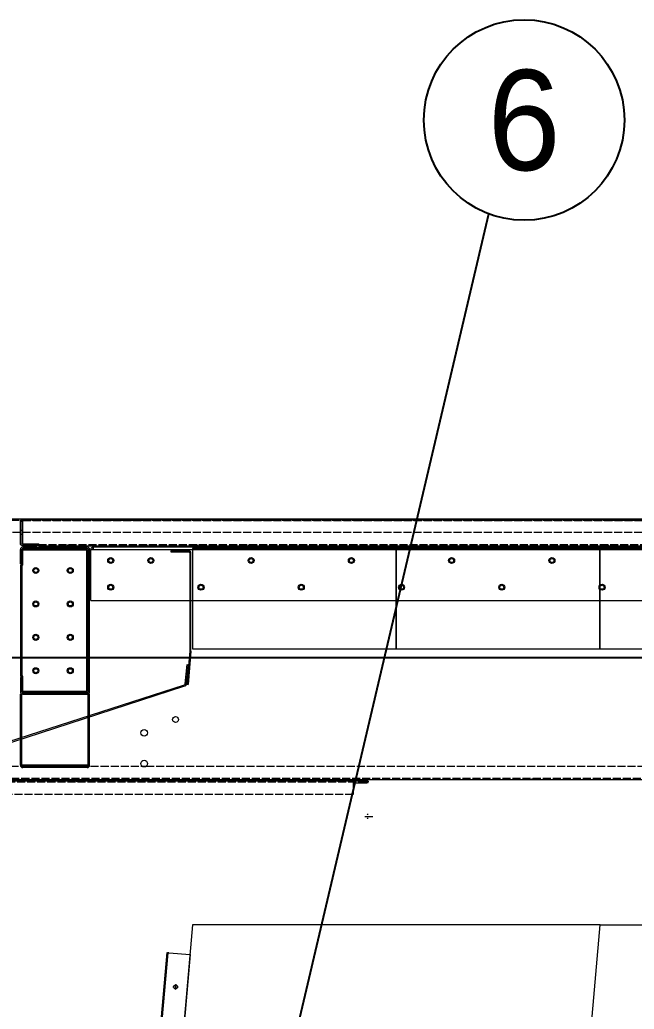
# Model space of a CAD drawing. Header units: millimetres. Extents: x 2113 to 34376, y 2901 to 25715.
# Drawn here: x 17022 to 17942, y 13729 to 15210 of the extents above; entities that cross this region are included whole.
import ezdxf
from ezdxf.enums import TextEntityAlignment as Align

# ---------------------------------------------------------------- set-up
doc = ezdxf.new("R2010")
doc.units = ezdxf.units.MM
doc.linetypes.add('DASHDOT', pattern=[18.5, 12, -3, 0.5, -3])
doc.linetypes.add('DASHED', pattern=[15, 12, -3])
doc.layers.add('냉각탑_dim', color=1, linetype='Continuous')
doc.layers.add('냉각탑_text', color=3, linetype='Continuous')
doc.styles.add('돋움', font='Dotum.ttf')

# ---------------------------------------------------------------- blocks, each defined once
blk = doc.blocks.new('A$C51234923')
at = {"color": 7, "lineweight": 15}
for p, q in [((3.5, 189), (3.5, 212)), ((3.5, 212), (99.5, 212)), ((99.5, 0), (99.5, 212)), ((0, 189), (0, 23)), ((3.5, 189), (0, 189)), ((2, 189), (2, 23)), ((0, 146), (2, 146)), ((0, 140), (2, 140)), ((0, 72), (2, 72)), ((0, 66), (2, 66)), ((3.5, 23), (0, 23)), ((3.5, 0), (3.5, 23)), ((99.5, 0), (3.5, 0))]:
    blk.add_line(p, q, dxfattribs=at)
for centre in [(23, 181), (74.5, 181), (23, 131), (74.5, 131), (23, 81), (74.5, 81), (23, 31), (74.5, 31)]:
    blk.add_circle(centre, 3, dxfattribs=at)
blk = doc.blocks.new('A$C30944BC8')
at = {"color": 7, "lineweight": 13, "ltscale": 0.159375}
blk.add_line((0, 110.2), (0, 186.7), dxfattribs=at)
at = {"color": 7, "lineweight": 13, "ltscale": 0.007292}
for p in [(0, 186.7), (3.5, 190.2)]:
    blk.add_line(p, (3.5, 186.7), dxfattribs=at)
at = {"color": 7, "lineweight": 13}
for p, q in [((1673.5, 190.2), (3.5, 190.2)), ((3.5, 186.7), (1673.5, 186.7)), ((0, 110.2), (1677, 110.2))]:
    blk.add_line(p, q, dxfattribs=at)
for centre in [(30, 170.2), (90, 170.2), (240, 170.2), (390, 170.2), (540, 170.2), (690, 170.2), (30, 130.2), (165, 130.2), (315, 130.2), (465, 130.2), (615, 130.2), (765, 130.2)]:
    blk.add_circle(centre, 3, dxfattribs=at)
for radius in [3.5, 1.5]:
    blk.add_arc((3.5, 186.7), radius, 90, 180, dxfattribs=at)
blk = doc.blocks.new('A$C6A4A1024')
at = {"color": 7, "lineweight": 15}
for p, q in [((0, 195), (0, 216.5)), ((0, 211), (2, 211)), ((0, 211), (2, 211)), ((0, 211), (2, 211)), ((0, 211), (2, 211)), ((0, 211), (2, 211)), ((0, 211), (2, 211)), ((0, 211), (2, 211)), ((0, 211), (2, 211)), ((0, 211), (2, 211)), ((0, 211), (2, 211)), ((0, 211), (2, 211)), ((0, 211), (2, 211)), ((0, 210), (2, 210)), ((0, 210), (2, 210)), ((0, 210), (2, 210)), ((0, 210), (2, 210)), ((0, 210), (2, 210)), ((0, 210), (2, 210)), ((0, 210), (2, 210)), ((0, 210), (2, 210)), ((0, 210), (2, 210)), ((0, 210), (2, 210)), ((0, 210), (2, 210)), ((0, 210), (2, 210)), ((0, 210), (2, 210)), ((0, 210), (2, 210)), ((0, 210), (2, 210)), ((0, 210), (2, 210)), ((0, 210), (2, 210)), ((0, 210), (2, 210)), ((0, 210), (2, 210)), ((0, 210), (2, 210)), ((0, 210), (2, 210)), ((0, 210), (2, 210)), ((0, 210), (2, 210)), ((0, 210), (2, 210)), ((0, 210), (2, 210)), ((0, 210), (2, 210)), ((0, 210), (2, 210)), ((0, 210), (2, 210)), ((0, 210), (2, 210)), ((0, 210), (2, 210)), ((0, 210), (2, 210)), ((2, 195), (2, 216.5)), ((3.5, 220), (100, 220)), ((3.5, 218), (100, 218)), ((10.5, 220), (10.5, 218)), ((10.5, 220), (10.5, 218)), ((10.5, 220), (10.5, 218)), ((10.5, 220), (10.5, 218)), ((10.5, 220), (10.5, 218)), ((10.5, 220), (10.5, 218)), ((10.5, 220), (10.5, 218)), ((10.5, 220), (10.5, 218)), ((10.5, 220), (10.5, 218)), ((10.5, 220), (10.5, 218)), ((10.5, 220), (10.5, 218)), ((10.5, 220), (10.5, 218)), ((10.5, 220), (10.5, 218)), ((10.5, 220), (10.5, 218)), ((10.5, 220), (10.5, 218)), ((10.5, 220), (10.5, 218)), ((10.5, 220), (10.5, 218)), ((10.5, 220), (10.5, 218)), ((10.5, 220), (10.5, 218)), ((10.5, 220), (10.5, 218)), ((10.5, 220), (10.5, 218)), ((10.5, 220), (10.5, 218)), ((10.5, 220), (10.5, 218)), ((10.5, 220), (10.5, 218)), ((10.5, 220), (10.5, 218)), ((10.5, 220), (10.5, 218)), ((10.5, 220), (10.5, 218)), ((10.5, 220), (10.5, 218)), ((10.5, 220), (10.5, 218)), ((10.5, 220), (10.5, 218)), ((10.5, 220), (10.5, 218)), ((10.5, 220), (10.5, 218)), ((10.5, 220), (10.5, 218)), ((10.5, 220), (10.5, 218)), ((10.5, 220), (10.5, 218)), ((10.5, 220), (10.5, 218)), ((10.5, 220), (10.5, 218)), ((10.5, 220), (10.5, 218)), ((10.5, 220), (10.5, 218)), ((10.5, 220), (10.5, 218)), ((10.5, 220), (10.5, 218)), ((10.5, 220), (10.5, 218)), ((10.5, 220), (10.5, 218)), ((10.5, 220), (10.5, 218)), ((10.5, 220), (10.5, 218)), ((10.5, 220), (10.5, 218)), ((10.5, 220), (10.5, 218)), ((10.5, 220), (10.5, 218)), ((19.5, 220), (19.5, 218)), ((19.5, 220), (19.5, 218)), ((19.5, 220), (19.5, 218)), ((19.5, 220), (19.5, 218)), ((19.5, 220), (19.5, 218)), ((19.5, 220), (19.5, 218)), ((19.5, 220), (19.5, 218)), ((19.5, 220), (19.5, 218)), ((19.5, 220), (19.5, 218)), ((19.5, 220), (19.5, 218)), ((19.5, 220), (19.5, 218)), ((19.5, 220), (19.5, 218)), ((19.5, 220), (19.5, 218)), ((19.5, 220), (19.5, 218)), ((19.5, 220), (19.5, 218)), ((19.5, 220), (19.5, 218)), ((19.5, 220), (19.5, 218)), ((19.5, 220), (19.5, 218)), ((19.5, 220), (19.5, 218)), ((19.5, 220), (19.5, 218)), ((19.5, 220), (19.5, 218)), ((19.5, 220), (19.5, 218)), ((19.5, 220), (19.5, 218)), ((19.5, 220), (19.5, 218)), ((19.5, 220), (19.5, 218)), ((19.5, 220), (19.5, 218)), ((19.5, 220), (19.5, 218)), ((19.5, 220), (19.5, 218)), ((19.5, 220), (19.5, 218)), ((19.5, 220), (19.5, 218)), ((19.5, 220), (19.5, 218)), ((19.5, 220), (19.5, 218)), ((19.5, 220), (19.5, 218)), ((19.5, 220), (19.5, 218)), ((19.5, 220), (19.5, 218)), ((19.5, 220), (19.5, 218)), ((19.5, 220), (19.5, 218)), ((19.5, 220), (19.5, 218)), ((19.5, 220), (19.5, 218)), ((19.5, 220), (19.5, 218)), ((19.5, 220), (19.5, 218)), ((19.5, 220), (19.5, 218)), ((19.5, 220), (19.5, 218)), ((19.5, 220), (19.5, 218)), ((19.5, 220), (19.5, 218)), ((19.5, 220), (19.5, 218)), ((19.5, 220), (19.5, 218)), ((19.5, 220), (19.5, 218)), ((25, 220), (25, 218)), ((63, 220), (63, 218)), ((63, 220), (63, 218)), ((63, 220), (63, 218)), ((63, 220), (63, 218)), ((63, 220), (63, 218)), ((63, 220), (63, 218)), ((72, 220), (72, 218)), ((72, 220), (72, 218)), ((72, 220), (72, 218)), ((72, 220), (72, 218)), ((72, 220), (72, 218)), ((72, 220), (72, 218)), ((88.5, 220), (88.5, 218)), ((101.5, 3.5), (101.5, 216.5)), ((103.5, 3.5), (103.5, 216.5)), ((0, 204), (2, 204)), ((0, 204), (2, 204)), ((0, 204), (2, 204)), ((0, 204), (2, 204)), ((0, 204), (2, 204)), ((0, 204), (2, 204)), ((0, 204), (2, 204)), ((0, 204), (2, 204)), ((0, 204), (2, 204)), ((0, 204), (2, 204)), ((0, 204), (2, 204)), ((0, 204), (2, 204)), ((0, 204), (2, 204)), ((0, 204), (2, 204)), ((0, 204), (2, 204)), ((0, 204), (2, 204)), ((0, 204), (2, 204)), ((0, 204), (2, 204)), ((0, 204), (2, 204)), ((0, 204), (2, 204)), ((0, 204), (2, 204)), ((0, 204), (2, 204)), ((0, 204), (2, 204)), ((0, 204), (2, 204)), ((0, 204), (2, 204)), ((0, 204), (2, 204)), ((0, 204), (2, 204)), ((0, 204), (2, 204)), ((0, 204), (2, 204)), ((0, 204), (2, 204)), ((0, 204), (2, 204)), ((0, 203), (2, 203)), ((0, 203), (2, 203)), ((0, 203), (2, 203)), ((0, 203), (2, 203)), ((0, 203), (2, 203)), ((0, 203), (2, 203)), ((0, 203), (2, 203)), ((0, 203), (2, 203)), ((0, 203), (2, 203)), ((0, 203), (2, 203)), ((0, 203), (2, 203)), ((0, 203), (2, 203)), ((2, 195), (0, 195)), ((103.5, 203), (101.5, 203)), ((103.5, 203), (101.5, 203)), ((103.5, 203), (101.5, 203)), ((103.5, 203), (101.5, 203)), ((103.5, 203), (101.5, 203)), ((103.5, 203), (101.5, 203)), ((103.5, 203), (101.5, 203)), ((103.5, 203), (101.5, 203)), ((103.5, 203), (101.5, 203)), ((103.5, 203), (101.5, 203)), ((103.5, 203), (101.5, 203)), ((103.5, 203), (101.5, 203)), ((103.5, 203), (101.5, 203)), ((103.5, 203), (101.5, 203)), ((103.5, 203), (101.5, 203)), ((103.5, 203), (101.5, 203)), ((103.5, 203), (101.5, 203)), ((103.5, 203), (101.5, 203)), ((103.5, 203), (101.5, 203)), ((103.5, 203), (101.5, 203)), ((103.5, 203), (101.5, 203)), ((103.5, 203), (101.5, 203)), ((103.5, 203), (101.5, 203)), ((103.5, 203), (101.5, 203)), ((103.5, 197), (101.5, 197)), ((103.5, 197), (101.5, 197)), ((103.5, 197), (101.5, 197)), ((103.5, 197), (101.5, 197)), ((103.5, 197), (101.5, 197)), ((103.5, 197), (101.5, 197)), ((103.5, 197), (101.5, 197)), ((103.5, 197), (101.5, 197)), ((103.5, 197), (101.5, 197)), ((103.5, 197), (101.5, 197)), ((103.5, 197), (101.5, 197)), ((103.5, 197), (101.5, 197)), ((103.5, 197), (101.5, 197)), ((103.5, 197), (101.5, 197)), ((103.5, 197), (101.5, 197)), ((103.5, 197), (101.5, 197)), ((103.5, 197), (101.5, 197)), ((103.5, 197), (101.5, 197)), ((103.5, 197), (101.5, 197)), ((103.5, 197), (101.5, 197)), ((103.5, 197), (101.5, 197)), ((103.5, 197), (101.5, 197)), ((103.5, 197), (101.5, 197)), ((103.5, 197), (101.5, 197)), ((103.5, 163), (101.5, 163)), ((103.5, 163), (101.5, 163)), ((103.5, 163), (101.5, 163)), ((103.5, 163), (101.5, 163)), ((103.5, 163), (101.5, 163)), ((103.5, 163), (101.5, 163)), ((103.5, 163), (101.5, 163)), ((103.5, 163), (101.5, 163)), ((103.5, 163), (101.5, 163)), ((103.5, 163), (101.5, 163)), ((103.5, 163), (101.5, 163)), ((103.5, 163), (101.5, 163)), ((103.5, 163), (101.5, 163)), ((103.5, 163), (101.5, 163)), ((103.5, 163), (101.5, 163)), ((103.5, 163), (101.5, 163)), ((103.5, 163), (101.5, 163)), ((103.5, 163), (101.5, 163)), ((103.5, 163), (101.5, 163)), ((103.5, 163), (101.5, 163)), ((103.5, 163), (101.5, 163)), ((103.5, 163), (101.5, 163)), ((103.5, 163), (101.5, 163)), ((103.5, 163), (101.5, 163)), ((103.5, 163), (101.5, 163)), ((103.5, 163), (101.5, 163)), ((103.5, 163), (101.5, 163)), ((103.5, 157), (101.5, 157)), ((103.5, 157), (101.5, 157)), ((103.5, 157), (101.5, 157)), ((103.5, 157), (101.5, 157)), ((103.5, 157), (101.5, 157)), ((103.5, 157), (101.5, 157)), ((103.5, 157), (101.5, 157)), ((103.5, 157), (101.5, 157)), ((103.5, 157), (101.5, 157)), ((103.5, 157), (101.5, 157)), ((103.5, 157), (101.5, 157)), ((103.5, 157), (101.5, 157)), ((103.5, 157), (101.5, 157)), ((103.5, 157), (101.5, 157)), ((103.5, 157), (101.5, 157)), ((103.5, 157), (101.5, 157)), ((103.5, 157), (101.5, 157)), ((103.5, 157), (101.5, 157)), ((103.5, 157), (101.5, 157)), ((103.5, 157), (101.5, 157)), ((103.5, 157), (101.5, 157)), ((103.5, 157), (101.5, 157)), ((103.5, 157), (101.5, 157)), ((103.5, 157), (101.5, 157)), ((103.5, 157), (101.5, 157)), ((103.5, 157), (101.5, 157)), ((103.5, 157), (101.5, 157)), ((103.5, 141), (101.5, 141)), ((103.5, 141), (101.5, 141)), ((103.5, 141), (101.5, 141)), ((103.5, 141), (101.5, 141)), ((103.5, 141), (101.5, 141)), ((103.5, 141), (101.5, 141)), ((103.5, 141), (101.5, 141)), ((103.5, 141), (101.5, 141)), ((103.5, 135), (101.5, 135)), ((103.5, 135), (101.5, 135)), ((103.5, 135), (101.5, 135)), ((103.5, 135), (101.5, 135)), ((103.5, 135), (101.5, 135)), ((103.5, 135), (101.5, 135)), ((103.5, 135), (101.5, 135)), ((103.5, 135), (101.5, 135)), ((103.5, 130.1), (101.5, 130.1)), ((103.5, 130.1), (101.5, 130.1)), ((103.5, 124.1), (101.5, 124.1)), ((103.5, 124.1), (101.5, 124.1)), ((103.5, 95.1), (101.5, 95.1)), ((103.5, 95.1), (101.5, 95.1)), ((103.5, 89.1), (101.5, 89.1)), ((103.5, 89.1), (101.5, 89.1)), ((103.5, 60.1), (101.5, 60.1)), ((103.5, 60.1), (101.5, 60.1)), ((103.5, 54.1), (101.5, 54.1)), ((103.5, 54.1), (101.5, 54.1)), ((0, 25), (0, 3.5)), ((0, 25), (0, 3.5)), ((2, 25), (0, 25)), ((2, 25), (0, 25)), ((0, 17), (2, 17)), ((0, 17), (2, 17)), ((0, 17), (2, 17)), ((0, 17), (2, 17)), ((0, 17), (2, 17)), ((0, 17), (2, 17)), ((0, 17), (2, 17)), ((0, 17), (2, 17)), ((0, 17), (2, 17)), ((0, 17), (2, 17)), ((0, 17), (2, 17)), ((0, 17), (2, 17)), ((0, 16), (2, 16)), ((0, 16), (2, 16)), ((0, 16), (2, 16)), ((0, 16), (2, 16)), ((0, 16), (2, 16)), ((0, 16), (2, 16)), ((0, 16), (2, 16)), ((0, 16), (2, 16)), ((0, 16), (2, 16)), ((0, 16), (2, 16)), ((0, 16), (2, 16)), ((0, 16), (2, 16)), ((0, 16), (2, 16)), ((0, 16), (2, 16)), ((0, 16), (2, 16)), ((0, 16), (2, 16)), ((0, 16), (2, 16)), ((0, 16), (2, 16)), ((0, 16), (2, 16)), ((0, 16), (2, 16)), ((0, 16), (2, 16)), ((0, 16), (2, 16)), ((0, 16), (2, 16)), ((0, 16), (2, 16)), ((0, 16), (2, 16)), ((0, 16), (2, 16)), ((2, 25), (2, 3.5)), ((2, 25), (2, 3.5)), ((0, 10), (2, 10)), ((0, 10), (2, 10)), ((0, 10), (2, 10)), ((0, 10), (2, 10)), ((0, 10), (2, 10)), ((0, 10), (2, 10)), ((0, 10), (2, 10)), ((0, 10), (2, 10)), ((0, 10), (2, 10)), ((0, 10), (2, 10)), ((0, 10), (2, 10)), ((0, 10), (2, 10)), ((0, 10), (2, 10)), ((0, 10), (2, 10)), ((0, 10), (2, 10)), ((0, 10), (2, 10)), ((0, 10), (2, 10)), ((0, 10), (2, 10)), ((0, 10), (2, 10)), ((0, 10), (2, 10)), ((0, 10), (2, 10)), ((0, 10), (2, 10)), ((0, 10), (2, 10)), ((0, 10), (2, 10)), ((0, 10), (2, 10)), ((0, 10), (2, 10)), ((0, 9), (2, 9)), ((0, 9), (2, 9)), ((0, 9), (2, 9)), ((0, 9), (2, 9)), ((0, 9), (2, 9)), ((0, 9), (2, 9)), ((0, 9), (2, 9)), ((0, 9), (2, 9)), ((0, 9), (2, 9)), ((0, 9), (2, 9)), ((0, 9), (2, 9)), ((0, 9), (2, 9)), ((3.5, 2), (100, 2)), ((100, 2), (3.5, 2)), ((3.5, 0), (100, 0)), ((3.5, 0), (100, 0)), ((80.5, 0), (80.5, 2)), ((80.5, 0), (80.5, 2)), ((80.5, 0), (80.5, 2)), ((80.5, 0), (80.5, 2)), ((80.5, 0), (80.5, 2)), ((80.5, 0), (80.5, 2)), ((80.5, 0), (80.5, 2)), ((80.5, 0), (80.5, 2)), ((80.5, 0), (80.5, 2)), ((80.5, 0), (80.5, 2)), ((86.5, 0), (86.5, 2)), ((86.5, 0), (86.5, 2)), ((86.5, 0), (86.5, 2)), ((86.5, 0), (86.5, 2)), ((86.5, 0), (86.5, 2)), ((86.5, 0), (86.5, 2)), ((86.5, 0), (86.5, 2)), ((86.5, 0), (86.5, 2)), ((86.5, 0), (86.5, 2)), ((86.5, 0), (86.5, 2)), ((103.5, 3.5), (101.5, 3.5))]:
    blk.add_line(p, q, dxfattribs=at)
for centre, radius, start, end in [((3.5, 216.5), 3.5, 90, 180), ((3.5, 216.5), 1.5, 90, 180), ((100, 216.5), 3.5, 0, 90), ((100, 216.5), 1.5, 0, 90), ((3.5, 3.5), 3.5, 180, 270), ((3.5, 3.5), 1.5, 180, 270), ((100, 3.5), 3.5, 270, 0), ((100, 3.5), 1.5, 270, 0)]:
    blk.add_arc(centre, radius, start, end, dxfattribs=at)
blk = doc.blocks.new('A$C7B6532BF')
at = {"color": 5, "lineweight": 5}
for p, q in [((239.1, 2732.8), (0, 0)), ((848.7, 2732.8), (239.1, 2732.8)), ((609.6, 0), (848.7, 2732.8))]:
    blk.add_line(p, q, dxfattribs=at)
blk = doc.blocks.new('A$C493D0A01')
at = {"color": 5, "lineweight": 5}
blk.add_line((848.7, 2732.8), (1153.5, 2732.8), dxfattribs=at)
at = {"lineweight": 5}
blk.add_blockref('A$C7B6532BF', (0, 0), dxfattribs=at)
blk = doc.blocks.new('A$C7AFD6E2C')
at = {"color": 7, "lineweight": 13}
for p, q in [((1778.5, 40), (3.5, 40)), ((1755, 0), (27, 0))]:
    blk.add_line(p, q, dxfattribs=at)
at = {"color": 7, "linetype": 'DASHED', "lineweight": 13}
for p, q in [((1778.5, 38), (3.5, 38)), ((1755, 2), (27, 2))]:
    blk.add_line(p, q, dxfattribs=at)
at = {"color": 7, "lineweight": 13, "ltscale": 0.007292}
blk.add_line((1778.5, 36.5), (1778.5, 40), dxfattribs=at)
at = {"color": 7, "lineweight": 13, "ltscale": 0.070833}
blk.add_line((1778.5, 2.5), (1778.5, 36.5), dxfattribs=at)
at = {"color": 7, "lineweight": 13, "ltscale": 0.004167}
for p, q in [((1780, 36.5), (1782, 36.5)), ((1757, 2), (1757, 0))]:
    blk.add_line(p, q, dxfattribs=at)
at = {"color": 7, "lineweight": 13, "ltscale": 0.06875}
for p, q in [((1780, 36.5), (1780, 3.5)), ((1782, 3.5), (1782, 36.5))]:
    blk.add_line(p, q, dxfattribs=at)
at = {"color": 7, "linetype": 'DASHED', "lineweight": 13, "ltscale": 0.004167}
for p, q in [((1780, 23), (1782, 23)), ((1780, 23), (1782, 23)), ((1780, 23), (1782, 23)), ((1780, 23), (1782, 23)), ((1780, 23), (1782, 23)), ((1780, 23), (1782, 23)), ((1780, 23), (1782, 23)), ((1780, 23), (1782, 23)), ((1780, 17), (1782, 17)), ((1780, 17), (1782, 17)), ((1780, 17), (1782, 17)), ((1780, 17), (1782, 17)), ((1780, 17), (1782, 17)), ((1780, 17), (1782, 17)), ((1780, 17), (1782, 17)), ((1780, 17), (1782, 17)), ((903, 2), (903, 0)), ((903, 2), (903, 0)), ((909, 2), (909, 0)), ((909, 2), (909, 0)), ((979, 2), (979, 0)), ((979, 2), (979, 0)), ((985, 2), (985, 0)), ((985, 2), (985, 0)), ((1055, 2), (1055, 0)), ((1055, 2), (1055, 0)), ((1061, 2), (1061, 0)), ((1061, 2), (1061, 0)), ((1131, 2), (1131, 0)), ((1131, 2), (1131, 0)), ((1137, 2), (1137, 0)), ((1137, 2), (1137, 0)), ((1207, 2), (1207, 0)), ((1207, 2), (1207, 0)), ((1213, 2), (1213, 0)), ((1213, 2), (1213, 0)), ((1283, 2), (1283, 0)), ((1283, 2), (1283, 0)), ((1289, 2), (1289, 0)), ((1289, 2), (1289, 0)), ((1359, 2), (1359, 0)), ((1359, 2), (1359, 0)), ((1365, 2), (1365, 0)), ((1365, 2), (1365, 0)), ((1435, 2), (1435, 0)), ((1435, 2), (1435, 0)), ((1441, 2), (1441, 0)), ((1441, 2), (1441, 0)), ((1511, 2), (1511, 0)), ((1511, 2), (1511, 0)), ((1517, 2), (1517, 0)), ((1517, 2), (1517, 0)), ((1587, 2), (1587, 0)), ((1587, 2), (1587, 0)), ((1593, 2), (1593, 0)), ((1593, 2), (1593, 0)), ((1642, 2), (1642, 0)), ((1642, 2), (1642, 0)), ((1648, 2), (1648, 0)), ((1648, 2), (1648, 0)), ((1711.5, 2), (1711.5, 0)), ((1711.5, 2), (1711.5, 0)), ((1717.5, 2), (1717.5, 0)), ((1717.5, 2), (1717.5, 0)), ((1764, 2), (1764, 0)), ((1764, 2), (1764, 0)), ((1764, 2), (1764, 0)), ((1764, 2), (1764, 0)), ((1764, 2), (1764, 0)), ((1764, 2), (1764, 0)), ((1764, 2), (1764, 0)), ((1764, 2), (1764, 0)), ((1764, 2), (1764, 0)), ((1764, 2), (1764, 0)), ((1764, 2), (1764, 0)), ((1764, 2), (1764, 0)), ((1764, 2), (1764, 0)), ((1764, 2), (1764, 0)), ((1764, 2), (1764, 0)), ((1764, 2), (1764, 0)), ((1770, 2), (1770, 0)), ((1770, 2), (1770, 0)), ((1770, 2), (1770, 0)), ((1770, 2), (1770, 0)), ((1770, 2), (1770, 0)), ((1770, 2), (1770, 0)), ((1770, 2), (1770, 0)), ((1770, 2), (1770, 0)), ((1770, 2), (1770, 0)), ((1770, 2), (1770, 0)), ((1770, 2), (1770, 0)), ((1770, 2), (1770, 0)), ((1770, 2), (1770, 0)), ((1770, 2), (1770, 0)), ((1770, 2), (1770, 0)), ((1770, 2), (1770, 0))]:
    blk.add_line(p, q, dxfattribs=at)
at = {"color": 7, "linetype": 'DASHED', "lineweight": 13, "ltscale": 0.002083}
blk.add_line((1755, 3.5), (1755, 2.5), dxfattribs=at)
at = {"color": 7, "lineweight": 13, "ltscale": 0.002083}
blk.add_line((1755, 2.5), (1755, 3.5), dxfattribs=at)
at = {"color": 7, "lineweight": 13, "ltscale": 0.005208}
blk.add_line((1755, 2.5), (1755, 0), dxfattribs=at)
at = {"color": 7, "lineweight": 13, "ltscale": 0.048958}
blk.add_line((1755, 2.5), (1778.5, 2.5), dxfattribs=at)
at = {"color": 7, "lineweight": 13, "ltscale": 0.044792}
for p, q in [((1778.5, 2), (1757, 2)), ((1778.5, 0), (1757, 0))]:
    blk.add_line(p, q, dxfattribs=at)
at = {"color": 7, "lineweight": 13}
for centre, radius, start, end in [((1778.5, 36.5), 3.5, 0, 90), ((1778.5, 36.5), 1.5, 360, 90), ((1778.5, 3.5), 3.5, 270, 360), ((1778.5, 3.5), 1.5, 270, 0)]:
    blk.add_arc(centre, radius, start, end, dxfattribs=at)
blk = doc.blocks.new('A$C244D7E91')
at = {"color": 7, "lineweight": 15}
for p, q in [((0, 3.5), (0, 110)), ((3.5, 110), (0, 110)), ((2, 3.5), (2, 110)), ((3.5, 110), (100, 110)), ((103.5, 110), (100, 110)), ((101.5, 3.5), (101.5, 110)), ((103.5, 3.5), (103.5, 110)), ((103.5, 100.5), (101.5, 100.5)), ((103.5, 100.5), (101.5, 100.5)), ((103.5, 94.5), (101.5, 94.5)), ((103.5, 94.5), (101.5, 94.5)), ((103.5, 40.5), (101.5, 40.5)), ((103.5, 40.5), (101.5, 40.5)), ((103.5, 34.5), (101.5, 34.5)), ((103.5, 34.5), (101.5, 34.5)), ((101.5, 20), (103.5, 20)), ((103.5, 16), (101.5, 16)), ((103.5, 16), (101.5, 16)), ((103.5, 16), (101.5, 16)), ((103.5, 16), (101.5, 16)), ((103.5, 16), (101.5, 16)), ((3.5, 3.5), (0, 3.5)), ((100, 3.5), (3.5, 3.5)), ((100, 2), (3.5, 2)), ((100, 0), (3.5, 0)), ((20.5, 0), (20.5, 2)), ((20.5, 0), (20.5, 2)), ((26.5, 0), (26.5, 2)), ((26.5, 0), (26.5, 2)), ((42, 0), (42, 2)), ((60, 0), (60, 2)), ((75.5, 0), (75.5, 2)), ((75.5, 0), (75.5, 2)), ((81.5, 0), (81.5, 2)), ((81.5, 0), (81.5, 2)), ((103.5, 3.5), (100, 3.5)), ((100, 2), (100, 0)), ((103.5, 10), (101.5, 10)), ((103.5, 10), (101.5, 10)), ((103.5, 10), (101.5, 10)), ((103.5, 10), (101.5, 10)), ((103.5, 10), (101.5, 10))]:
    blk.add_line(p, q, dxfattribs=at)
for centre, radius, start, end in [((3.5, 3.5), 3.5, 180, 270), ((3.5, 3.5), 1.5, 180, 270), ((100, 3.5), 3.5, 270, 0), ((100, 3.5), 1.5, 270, 0)]:
    blk.add_arc(centre, radius, start, end, dxfattribs=at)
blk = doc.blocks.new('A$C7EF54F26')
at = {"color": 7, "lineweight": 15}
for p, q in [((431.7, 245.9), (433.7, 245.9)), ((431.7, 216.9), (431.7, 245.9)), ((433.7, 216.9), (433.7, 245.9)), ((431.7, 235.4), (433.7, 235.4)), ((431.7, 235.4), (433.7, 235.4)), ((431.7, 235.4), (433.7, 235.4)), ((431.7, 235.4), (433.7, 235.4)), ((431.7, 235.4), (433.7, 235.4)), ((431.7, 235.4), (433.7, 235.4)), ((431.7, 235.4), (433.7, 235.4)), ((431.7, 235.4), (433.7, 235.4)), ((431.7, 235.4), (433.7, 235.4)), ((431.7, 235.4), (433.7, 235.4)), ((431.7, 235.4), (433.7, 235.4)), ((431.7, 226.4), (433.7, 226.4)), ((431.7, 226.4), (433.7, 226.4)), ((431.7, 226.4), (433.7, 226.4)), ((431.7, 226.4), (433.7, 226.4)), ((431.7, 226.4), (433.7, 226.4)), ((431.7, 226.4), (433.7, 226.4)), ((431.7, 226.4), (433.7, 226.4)), ((431.7, 226.4), (433.7, 226.4)), ((431.7, 226.4), (433.7, 226.4)), ((431.7, 226.4), (433.7, 226.4)), ((431.7, 226.4), (433.7, 226.4)), ((2.1, 30.9), (430.8, 215.5)), ((2.9, 29.1), (431.5, 213.7)), ((306.6, 162), (307.3, 160.2)), ((176.9, 106.2), (177.7, 104.4)), ((0, 27.7), (0.1, 0)), ((2, 19.5), (0, 19.5)), ((2, 19.5), (0, 19.5)), ((2, 19.5), (0, 19.5)), ((2, 19.5), (0, 19.5)), ((2, 19.5), (0, 19.5)), ((2, 19.5), (0, 19.5)), ((2, 19.5), (0, 19.5)), ((2, 19.5), (0, 19.5)), ((2, 19.5), (0, 19.5)), ((2, 19.5), (0, 19.5)), ((2, 19.5), (0, 19.5)), ((2, 27.7), (2.1, 0)), ((2.1, 10.5), (0.1, 10.5)), ((2.1, 10.5), (0.1, 10.5)), ((2.1, 10.5), (0.1, 10.5)), ((2.1, 10.5), (0.1, 10.5)), ((2.1, 10.5), (0.1, 10.5)), ((2.1, 10.5), (0.1, 10.5)), ((2.1, 10.5), (0.1, 10.5)), ((2.1, 10.5), (0.1, 10.5)), ((2.1, 10.5), (0.1, 10.5)), ((2.1, 10.5), (0.1, 10.5)), ((2.1, 10.5), (0.1, 10.5)), ((0.1, 0), (2.1, 0))]:
    blk.add_line(p, q, dxfattribs=at)
for centre, radius, start, end in [((430.2, 216.9), 1.5, 293.3, 0), ((430.2, 216.9), 3.5, 293.3, 0), ((3.5, 27.7), 3.5, 113.3, 180.3), ((3.5, 27.7), 1.5, 113.3, 180.3)]:
    blk.add_arc(centre, radius, start, end, dxfattribs=at)
blk = doc.blocks.new('A$C21967578')
at = {"color": 7, "lineweight": 15}
for p, q in [((0, 199.8), (26.9, 199.8)), ((0, 199.8), (0, 198.2)), ((0, 198.2), (26.9, 198.2)), ((10.5, 198.2), (10.5, 199.8)), ((10.5, 198.2), (10.5, 199.8)), ((10.5, 198.2), (10.5, 199.8)), ((10.5, 198.2), (10.5, 199.8)), ((10.5, 198.2), (10.5, 199.8)), ((10.5, 198.2), (10.5, 199.8)), ((10.5, 198.2), (10.5, 199.8)), ((10.5, 198.2), (10.5, 199.8)), ((10.5, 198.2), (10.5, 199.8)), ((10.5, 198.2), (10.5, 199.8)), ((10.5, 198.2), (10.5, 199.8)), ((10.5, 198.2), (10.5, 199.8)), ((10.5, 198.2), (10.5, 199.8)), ((10.5, 198.2), (10.5, 199.8)), ((10.5, 198.2), (10.5, 199.8)), ((19.5, 198.2), (19.5, 199.8)), ((19.5, 198.2), (19.5, 199.8)), ((19.5, 198.2), (19.5, 199.8)), ((19.5, 198.2), (19.5, 199.8)), ((19.5, 198.2), (19.5, 199.8)), ((19.5, 198.2), (19.5, 199.8)), ((19.5, 198.2), (19.5, 199.8)), ((19.5, 198.2), (19.5, 199.8)), ((19.5, 198.2), (19.5, 199.8)), ((19.5, 198.2), (19.5, 199.8)), ((19.5, 198.2), (19.5, 199.8)), ((19.5, 198.2), (19.5, 199.8)), ((19.5, 198.2), (19.5, 199.8)), ((19.5, 198.2), (19.5, 199.8)), ((19.5, 198.2), (19.5, 199.8)), ((28.4, 196.7), (28.4, 49.9)), ((30, 49.8), (30, 196.7)), ((30, 114.8), (28.4, 114.8)), ((28.4, 49.9), (24, 0.1)), ((30, 49.8), (25.6, 0)), ((25.6, 18.1), (27.2, 17.9)), ((25.6, 18.1), (27.2, 17.9)), ((25.6, 18.1), (27.2, 17.9)), ((25.6, 18.1), (27.2, 17.9)), ((25.6, 18.1), (27.2, 17.9)), ((25.6, 18.1), (27.2, 17.9)), ((25.6, 18.1), (27.2, 17.9)), ((25.6, 18.1), (27.2, 17.9)), ((25.6, 18.1), (27.2, 17.9)), ((25.6, 18.1), (27.2, 17.9)), ((25.6, 18.1), (27.2, 17.9)), ((24, 0.1), (25.6, 0)), ((25.1, 12.1), (26.7, 12)), ((25.1, 12.1), (26.7, 12)), ((25.1, 12.1), (26.7, 12)), ((25.1, 12.1), (26.7, 12)), ((25.1, 12.1), (26.7, 12)), ((25.1, 12.1), (26.7, 12)), ((25.1, 12.1), (26.7, 12)), ((25.1, 12.1), (26.7, 12)), ((25.1, 12.1), (26.7, 12)), ((25.1, 12.1), (26.7, 12)), ((25.1, 12.1), (26.7, 12))]:
    blk.add_line(p, q, dxfattribs=at)
for radius, start in [(3.1, 360), (1.5, 0)]:
    blk.add_arc((26.9, 196.7), radius, start, 90, dxfattribs=at)
blk = doc.blocks.new('A$C7AF137E1')
at = {"color": 7, "lineweight": 13}
for p, q in [((2700, 35), (0, 35)), ((2700, 33.4), (0, 33.4)), ((2700, 0), (0, 0))]:
    blk.add_line(p, q, dxfattribs=at)
at = {"color": 7, "lineweight": 13, "ltscale": 0.004}
blk.add_line((2700, 35), (2700, 33.4), dxfattribs=at)
at = {"color": 7, "lineweight": 13, "ltscale": 0.00375}
blk.add_line((2700, 31.9), (2700, 33.4), dxfattribs=at)
at = {"color": 7, "lineweight": 13, "ltscale": 0.07975}
blk.add_line((2700, 31.9), (2700, 0), dxfattribs=at)
at = {"color": 7, "linetype": 'DASHDOT', "lineweight": 13, "ltscale": 0.0195}
for p, q in [((2653.9, 17.5), (2646.1, 17.5)), ((2650, 21.4), (2650, 13.6))]:
    blk.add_line(p, q, dxfattribs=at)
at = {"color": 7, "lineweight": 13}
blk.add_circle((2650, 17.5), 3, dxfattribs=at)
blk = doc.blocks.new('1')
at = {"color": 7, "lineweight": 13}
for p, q in [((18956.7, 14462.7), (16460.1, 14462.7)), ((18956.7, 14072.7), (16460.1, 14072.7)), ((17540.6, 14070.7), (16461.2, 14070.7))]:
    blk.add_line(p, q, dxfattribs=at)
at = {"color": 7, "linetype": 'DASHED', "lineweight": 13}
for p, q in [((18956.7, 14460.7), (16460.1, 14460.7)), ((18838.4, 14442.7), (17010.4, 14442.7)), ((16708.4, 14092.7), (17205.4, 14092.7)), ((17211.4, 14092.7), (18708.4, 14092.7)), ((18956.7, 14074.7), (16460.1, 14074.7)), ((17540.6, 14069.1), (16461.2, 14069.1)), ((17521.4, 14050.7), (16803.4, 14050.7))]:
    blk.add_line(p, q, dxfattribs=at)
at = {"lineweight": 5}
blk.add_line((17033.9, 14419.7), (17042.9, 14419.7), dxfattribs=at)
blk.add_line((16819.4, 14255.7), (18446.1, 14255.7))
at = {"color": 7, "lineweight": 13, "ltscale": 0.01875}
blk.add_line((17205.4, 14092.7), (17211.4, 14092.7), dxfattribs=at)
at = {"color": 7, "linetype": 'DASHED', "lineweight": 13, "ltscale": 0.005}
for p, q in [((17098.9, 14069.1), (17098.9, 14070.7)), ((17107.9, 14069.1), (17107.9, 14070.7)), ((17298.9, 14069.1), (17298.9, 14070.7)), ((17307.9, 14069.1), (17307.9, 14070.7)), ((17498.9, 14069.1), (17498.9, 14070.7)), ((17507.9, 14069.1), (17507.9, 14070.7)), ((17521.4, 14070.7), (17521.4, 14069.1)), ((17543.4, 14020.7), (17541.8, 14020.7)), ((17543.4, 14014.7), (17541.8, 14014.7))]:
    blk.add_line(p, q, dxfattribs=at)
at = {"color": 7, "linetype": 'DASHED', "lineweight": 13, "ltscale": 0.00625}
for p, q in [((17100.4, 14074.7), (17100.4, 14072.7)), ((17106.4, 14074.7), (17106.4, 14072.7)), ((17300.4, 14074.7), (17300.4, 14072.7)), ((17306.4, 14074.7), (17306.4, 14072.7)), ((17500.4, 14074.7), (17500.4, 14072.7)), ((17506.4, 14074.7), (17506.4, 14072.7)), ((17582.4, 14074.7), (17582.4, 14072.7)), ((17588.4, 14074.7), (17588.4, 14072.7)), ((17782.4, 14074.7), (17782.4, 14072.7)), ((17788.4, 14074.7), (17788.4, 14072.7))]:
    blk.add_line(p, q, dxfattribs=at)
at = {"color": 7, "linetype": 'DASHED', "lineweight": 13, "ltscale": 0.00375}
blk.add_line((17521.4, 14069.1), (17521.4, 14067.9), dxfattribs=at)
at = {"color": 7, "linetype": 'DASHED', "lineweight": 13, "ltscale": 0.05375}
for p, q in [((17521.4, 14067.9), (17521.4, 14050.7)), ((17523.4, 14068.2), (17540.6, 14068.2))]:
    blk.add_line(p, q, dxfattribs=at)
at = {"color": 7, "lineweight": 13, "ltscale": 0.00875}
for p, q in [((17540.6, 14067.9), (17540.6, 14070.7)), ((17543.4, 14067.9), (17540.6, 14067.9))]:
    blk.add_line(p, q, dxfattribs=at)
at = {"color": 7, "lineweight": 13, "ltscale": 0.009063}
for p, q in [((17543.4, 14070.7), (17540.6, 14070.7)), ((17543.4, 14069.1), (17540.6, 14069.1))]:
    blk.add_line(p, q, dxfattribs=at)
at = {"color": 7, "lineweight": 13, "ltscale": 0.005}
for p, q in [((17540.6, 14070.7), (17540.6, 14069.1)), ((17543.4, 14068.2), (17541.8, 14068.2)), ((17543.4, 14070.7), (17543.4, 14069.1))]:
    blk.add_line(p, q, dxfattribs=at)
at = {"color": 7, "lineweight": 13, "ltscale": 0.00375}
blk.add_line((17540.6, 14068.2), (17541.8, 14068.2), dxfattribs=at)
at = {"color": 7, "lineweight": 13, "ltscale": 0.0009375}
for p, q in [((17541.8, 14068.2), (17541.8, 14067.9)), ((17543.4, 14068.2), (17543.4, 14067.9))]:
    blk.add_line(p, q, dxfattribs=at)
at = {"color": 1, "lineweight": 5}
blk.add_line((17538.6, 14017.7), (17550.6, 14017.7), dxfattribs=at)
at = {"color": 5, "lineweight": 5}
for points in [[(17280.8, 14268.7), (17585.6, 14268.7), (17585.6, 14418.7), (17280.8, 14418.7)], [(17585.6, 14268.7), (17890.4, 14268.7), (17890.4, 14418.7), (17585.6, 14418.7)], [(17890.4, 14268.7), (18195.2, 14268.7), (18195.2, 14418.7), (17890.4, 14418.7)]]:
    blk.add_lwpolyline(points, close=True, dxfattribs=at)
at = {"color": 7, "lineweight": 13}
for centre, radius in [((17158.5, 14400.7), 4.5), ((17218.5, 14400.7), 4.5), ((17368.5, 14400.7), 4.5), ((17518.5, 14400.7), 4.5), ((17668.5, 14400.7), 4.5), ((17818.5, 14400.7), 4.5), ((17046.4, 14385.7), 4.5), ((17097.9, 14385.7), 4.5), ((17158.5, 14360.7), 4.5), ((17293.5, 14360.7), 4.5), ((17443.5, 14360.7), 4.5), ((17593.5, 14360.7), 4.5), ((17743.5, 14360.7), 4.5), ((17893.5, 14360.7), 4.5), ((17046.4, 14335.7), 4.5), ((17097.9, 14335.7), 4.5), ((17046.4, 14285.7), 4.5), ((17097.9, 14285.7), 4.5), ((17046.4, 14235.7), 4.5), ((17097.9, 14235.7), 4.5), ((17255.4, 14162.7), 4.5), ((17208.4, 14142.7), 5), ((17208.4, 14096.7), 5)]:
    blk.add_circle(centre, radius, dxfattribs=at)
at = {"lineweight": 5, "xscale": -1}
blk.add_blockref('A$C7AFD6E2C', (18805.4, 14422.7), dxfattribs=at)
at = {"lineweight": 5}
for name, p in [('A$C6A4A1024', (17023.4, 14200.7)), ('A$C30944BC8', (17128.5, 14230.4)), ('A$C51234923', (17023.4, 14204.7)), ('A$C21967578', (17248.5, 14215.3)), ('A$C244D7E91', (17023.4, 14090.7)), ('A$C493D0A01', (17041.9, 11122.7))]:
    blk.add_blockref(name, p, dxfattribs=at)
for name, p, rotation in [('A$C7EF54F26', (16819.9, 14040.5), 354.6349260590812), ('A$C7AF137E1', (17041.9, 11121.2), 85.0001035662264)]:
    blk.add_blockref(name, p, dxfattribs=dict(at, rotation=rotation))

msp = doc.modelspace()

# ---------------------------------------------------------------- linework, layer by layer
at = {"layer": '냉각탑_dim', "linetype": 'ByBlock', "lineweight": -2, "elevation": 0}
msp.add_lwpolyline([(17321.7, 13207), (17724.1, 14919.3)], dxfattribs=at)
at = {"layer": '냉각탑_dim', "linetype": 'ByBlock', "lineweight": -2}
msp.add_circle((17776.9, 15059.7), 150, dxfattribs=at)

# ---------------------------------------------------------------- block references
msp.add_blockref('1', (0, 0))

# ---------------------------------------------------------------- texts
at = {"layer": '냉각탑_text', "style": '돋움'}
msp.add_text('6', height=150, dxfattribs=at).set_placement((17776.9, 15059.7), align=Align.MIDDLE_CENTER)

doc.saveas('drawing.dxf')
